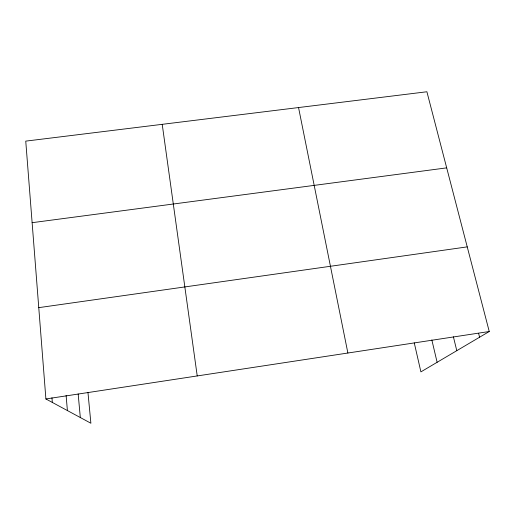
<?xml version="1.0" encoding="UTF-8"?>
<svg xmlns="http://www.w3.org/2000/svg" width="515" height="515" viewBox="0 0 515 515"><rect width="100%" height="100%" fill="white"/><g stroke="black" fill="none" stroke-linecap="round" stroke-linejoin="round"><path stroke-width="0.77" d="M87.949 392.34L90.885 423.24L45.899 398.964L25.75 141.123L426.896 91.76L489.25 331.512L420.897 371.875L414.266 342.881M45.899 398.964L489.25 331.512M38.76 307.648L467.24 246.878M32.123 222.686L446.685 167.864M478.596 333.327L479.587 337.216M453.393 336.791L456.792 350.676M431.84 339.926L437.119 362.296M298.546 107.558L347.882 353.02M162.219 124.334L197.226 375.944M78.164 393.93L80.314 417.53M66.107 395.481L67.407 410.571M51.951 397.754L52.33 402.434"/></g></svg>
